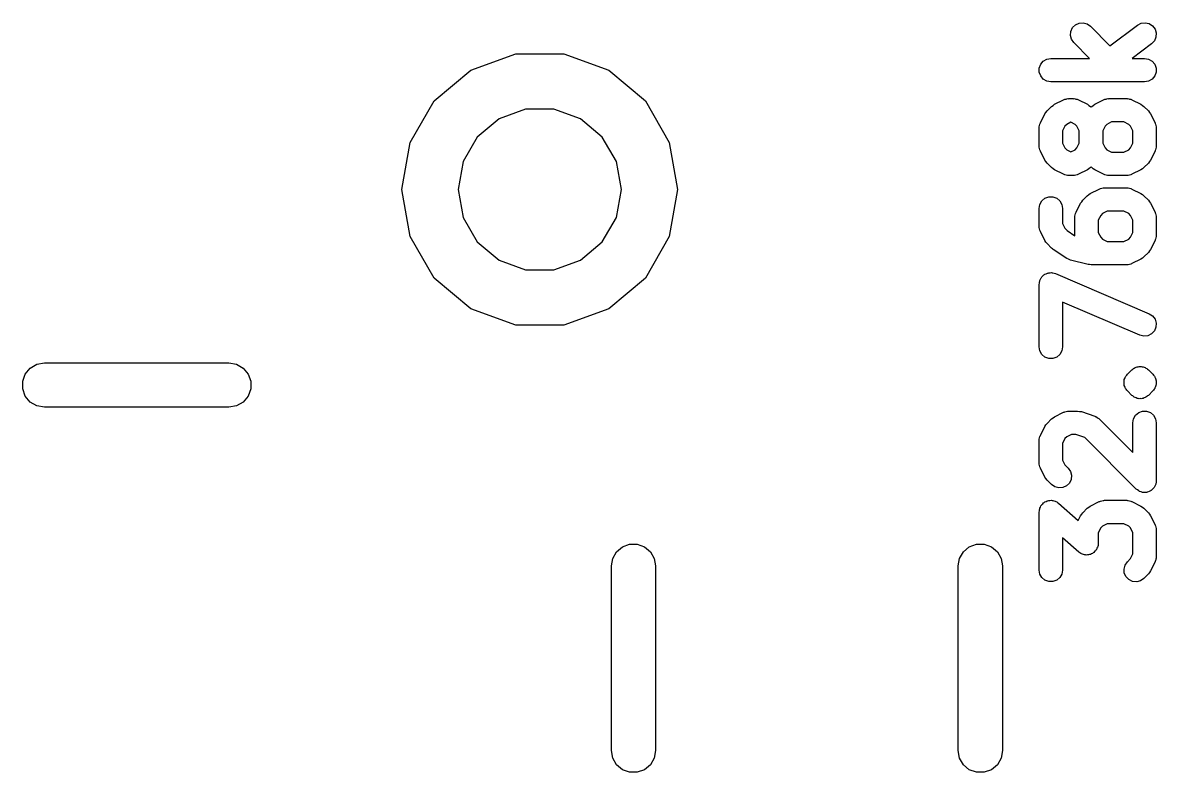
# Model space of a CAD drawing. Extents: x -4.6 to 25.8, y 0 to 31.7.
# Drawn here: x 14.398 to 17.47, y 18.804 to 20.835 of the extents above; entities that cross this region are included whole.
import ezdxf

# ---------------------------------------------------------------- set-up
doc = ezdxf.new("R2010")
doc.units = 0
doc.header["$MEASUREMENT"] = 0
doc.layers.add('BLACK', color=7, linetype='CONTINUOUS')

msp = doc.modelspace()

# ---------------------------------------------------------------- linework, layer by layer
at = {"layer": 'Black'}
for p, q in [((17.2424, 20.822), (17.2502, 20.8298)), ((17.2502, 20.8298), (17.2602, 20.8345)), ((17.2602, 20.8345), (17.2711, 20.8354)), ((17.2711, 20.8354), (17.2818, 20.8326)), ((17.2818, 20.8326), (17.2908, 20.8263)), ((17.3439, 20.7732), (17.4187, 20.8292)), ((17.4187, 20.8292), (17.4285, 20.8342)), ((17.4285, 20.8342), (17.4394, 20.8355)), ((17.4394, 20.8355), (17.4502, 20.833)), ((17.4502, 20.833), (17.4594, 20.827)), ((17.2367, 20.801), (17.2377, 20.812)), ((17.2396, 20.7904), (17.2367, 20.801)), ((17.2377, 20.812), (17.2424, 20.822)), ((17.2908, 20.8263), (17.3439, 20.7732)), ((17.4594, 20.827), (17.466, 20.8182)), ((17.466, 20.8182), (17.4692, 20.8076)), ((17.4692, 20.8076), (17.4686, 20.7966)), ((17.2459, 20.7814), (17.2396, 20.7904)), ((17.2885, 20.7388), (17.2459, 20.7814)), ((17.4568, 20.7784), (17.4039, 20.7388)), ((17.4643, 20.7865), (17.4568, 20.7784)), ((17.4686, 20.7966), (17.4643, 20.7865)), ((15.6121, 20.707), (15.7339, 20.7513)), ((15.7339, 20.7513), (15.8637, 20.7513)), ((15.8637, 20.7513), (15.9855, 20.707)), ((17.1633, 20.7314), (17.1728, 20.7369)), ((17.1728, 20.7369), (17.1837, 20.7388)), ((17.1837, 20.7388), (17.2885, 20.7388)), ((17.4039, 20.7388), (17.4377, 20.7388)), ((17.4377, 20.7388), (17.4486, 20.7369)), ((17.4486, 20.7369), (17.4581, 20.7314)), ((15.5127, 20.6236), (15.6121, 20.707)), ((15.9855, 20.707), (16.0849, 20.6236)), ((17.1524, 20.7126), (17.1562, 20.7229)), ((17.1524, 20.7015), (17.1524, 20.7126)), ((17.1562, 20.7229), (17.1633, 20.7314)), ((17.4581, 20.7314), (17.4652, 20.7229)), ((17.4652, 20.7229), (17.469, 20.7126)), ((17.469, 20.7126), (17.469, 20.7015)), ((17.1562, 20.6912), (17.1524, 20.7015)), ((17.1633, 20.6827), (17.1562, 20.6912)), ((17.1728, 20.6772), (17.1633, 20.6827)), ((17.1837, 20.6753), (17.1728, 20.6772)), ((17.4377, 20.6753), (17.1837, 20.6753)), ((17.4486, 20.6772), (17.4377, 20.6753)), ((17.4581, 20.6827), (17.4486, 20.6772)), ((17.4652, 20.6912), (17.4581, 20.6827)), ((17.469, 20.7015), (17.4652, 20.6912)), ((15.4478, 20.5112), (15.5127, 20.6236)), ((16.0849, 20.6236), (16.1498, 20.5112)), ((17.1896, 20.6115), (17.1937, 20.6145)), ((17.1937, 20.6145), (17.2179, 20.6266)), ((17.2179, 20.6266), (17.2196, 20.6271)), ((17.2196, 20.6271), (17.2212, 20.628)), ((17.2212, 20.628), (17.2249, 20.6287)), ((17.2249, 20.6287), (17.2285, 20.6297)), ((17.2285, 20.6297), (17.2303, 20.6296)), ((17.2303, 20.6296), (17.2321, 20.6299)), ((17.2321, 20.6299), (17.2442, 20.6299)), ((17.2442, 20.6299), (17.246, 20.6296)), ((17.246, 20.6296), (17.2478, 20.6297)), ((17.2478, 20.6297), (17.2514, 20.6287)), ((17.2514, 20.6287), (17.255, 20.628)), ((17.255, 20.628), (17.2566, 20.6271)), ((17.2566, 20.6271), (17.2584, 20.6266)), ((17.2584, 20.6266), (17.2826, 20.6145)), ((17.2826, 20.6145), (17.2866, 20.6115)), ((17.2985, 20.6115), (17.3026, 20.6145)), ((17.3026, 20.6145), (17.3267, 20.6266)), ((17.3267, 20.6266), (17.3285, 20.6271)), ((17.3285, 20.6271), (17.3301, 20.628)), ((17.3301, 20.628), (17.3337, 20.6287)), ((17.3337, 20.6287), (17.3373, 20.6297)), ((17.3373, 20.6297), (17.3391, 20.6296)), ((17.3391, 20.6296), (17.3409, 20.6299)), ((17.3409, 20.6299), (17.3893, 20.6299)), ((17.3893, 20.6299), (17.3911, 20.6296)), ((17.3911, 20.6296), (17.393, 20.6297)), ((17.393, 20.6297), (17.3965, 20.6287)), ((17.3965, 20.6287), (17.4002, 20.628)), ((17.4002, 20.628), (17.4018, 20.6271)), ((17.4018, 20.6271), (17.4035, 20.6266)), ((17.4035, 20.6266), (17.4277, 20.6145)), ((17.4277, 20.6145), (17.4318, 20.6115)), ((15.7604, 20.6012), (15.6883, 20.575)), ((15.8372, 20.6012), (15.7604, 20.6012)), ((15.9093, 20.575), (15.8372, 20.6012)), ((17.1553, 20.564), (17.1674, 20.5882)), ((17.1674, 20.5882), (17.1704, 20.5923)), ((17.1704, 20.5923), (17.1733, 20.5965)), ((17.1733, 20.5965), (17.1854, 20.6085)), ((17.1854, 20.6085), (17.1896, 20.6115)), ((17.2866, 20.6115), (17.2908, 20.6085)), ((17.2908, 20.6085), (17.2926, 20.6068)), ((17.2926, 20.6068), (17.2943, 20.6085)), ((17.2943, 20.6085), (17.2985, 20.6115)), ((17.4318, 20.6115), (17.436, 20.6085)), ((17.436, 20.6085), (17.4481, 20.5965)), ((17.4481, 20.5965), (17.451, 20.5923)), ((17.451, 20.5923), (17.454, 20.5882)), ((17.454, 20.5882), (17.4661, 20.564)), ((15.6883, 20.575), (15.6294, 20.5256)), ((15.9682, 20.5256), (15.9093, 20.575)), ((17.1522, 20.5534), (17.1532, 20.557)), ((17.1523, 20.5516), (17.1522, 20.5534)), ((17.1532, 20.557), (17.1539, 20.5607)), ((17.1539, 20.5607), (17.1548, 20.5623)), ((17.1548, 20.5623), (17.1553, 20.564)), ((17.2219, 20.5552), (17.2155, 20.5423)), ((17.2267, 20.56), (17.2219, 20.5552)), ((17.2381, 20.5657), (17.2267, 20.56)), ((17.2496, 20.56), (17.2381, 20.5657)), ((17.2544, 20.5552), (17.2496, 20.56)), ((17.2608, 20.5423), (17.2544, 20.5552)), ((17.3308, 20.5552), (17.3243, 20.5423)), ((17.3356, 20.56), (17.3308, 20.5552)), ((17.3484, 20.5664), (17.3356, 20.56)), ((17.3818, 20.5664), (17.3484, 20.5664)), ((17.3947, 20.56), (17.3818, 20.5664)), ((17.3995, 20.5552), (17.3947, 20.56)), ((17.406, 20.5423), (17.3995, 20.5552)), ((17.4661, 20.564), (17.4666, 20.5623)), ((17.4666, 20.5623), (17.4675, 20.5607)), ((17.4675, 20.5607), (17.4682, 20.557)), ((17.4682, 20.557), (17.4692, 20.5534)), ((17.4692, 20.5534), (17.4691, 20.5516)), ((15.6294, 20.5256), (15.591, 20.4591)), ((16.0066, 20.4591), (15.9682, 20.5256)), ((17.152, 20.5498), (17.1523, 20.5516)), ((17.152, 20.5014), (17.152, 20.5498)), ((17.2155, 20.5423), (17.2155, 20.5089)), ((17.2608, 20.5089), (17.2608, 20.5423)), ((17.3243, 20.5423), (17.3243, 20.5089)), ((17.406, 20.5089), (17.406, 20.5423)), ((17.4691, 20.5516), (17.4695, 20.5498)), ((17.4695, 20.5498), (17.4695, 20.5014)), ((15.4253, 20.3835), (15.4478, 20.5112)), ((16.1498, 20.5112), (16.1723, 20.3835)), ((17.1523, 20.4996), (17.152, 20.5014)), ((17.1522, 20.4978), (17.1523, 20.4996)), ((17.1532, 20.4942), (17.1522, 20.4978)), ((17.1539, 20.4906), (17.1532, 20.4942)), ((17.1548, 20.489), (17.1539, 20.4906)), ((17.2155, 20.5089), (17.2219, 20.496)), ((17.2219, 20.496), (17.2267, 20.4912)), ((17.2267, 20.4912), (17.2381, 20.4855)), ((17.2381, 20.4855), (17.2496, 20.4912)), ((17.2496, 20.4912), (17.2544, 20.496)), ((17.2544, 20.496), (17.2608, 20.5089)), ((17.3243, 20.5089), (17.3307, 20.496)), ((17.3307, 20.496), (17.3356, 20.4912)), ((17.3356, 20.4912), (17.3484, 20.4848)), ((17.3818, 20.4848), (17.3947, 20.4912)), ((17.3947, 20.4912), (17.3995, 20.496)), ((17.3995, 20.496), (17.406, 20.5089)), ((17.4675, 20.4906), (17.4666, 20.489)), ((17.4682, 20.4942), (17.4675, 20.4906)), ((17.4692, 20.4978), (17.4682, 20.4942)), ((17.4695, 20.5014), (17.4691, 20.4996)), ((17.4691, 20.4996), (17.4692, 20.4978)), ((17.1553, 20.4872), (17.1548, 20.489)), ((17.1674, 20.463), (17.1553, 20.4872)), ((17.1704, 20.459), (17.1674, 20.463)), ((17.3484, 20.4848), (17.3818, 20.4848)), ((17.454, 20.463), (17.451, 20.459)), ((17.4661, 20.4872), (17.454, 20.463)), ((17.4666, 20.489), (17.4661, 20.4872)), ((15.591, 20.4591), (15.5777, 20.3835)), ((16.0199, 20.3835), (16.0066, 20.4591)), ((17.1733, 20.4548), (17.1704, 20.459)), ((17.1854, 20.4427), (17.1733, 20.4548)), ((17.1896, 20.4398), (17.1854, 20.4427)), ((17.1937, 20.4367), (17.1896, 20.4398)), ((17.2179, 20.4246), (17.1937, 20.4367)), ((17.2826, 20.4367), (17.2584, 20.4246)), ((17.2866, 20.4398), (17.2826, 20.4367)), ((17.2908, 20.4427), (17.2866, 20.4398)), ((17.2926, 20.4444), (17.2908, 20.4427)), ((17.2943, 20.4427), (17.2926, 20.4444)), ((17.2985, 20.4398), (17.2943, 20.4427)), ((17.3026, 20.4367), (17.2985, 20.4398)), ((17.3267, 20.4246), (17.3026, 20.4367)), ((17.4277, 20.4367), (17.4035, 20.4246)), ((17.4318, 20.4398), (17.4277, 20.4367)), ((17.436, 20.4427), (17.4318, 20.4398)), ((17.4481, 20.4548), (17.436, 20.4427)), ((17.451, 20.459), (17.4481, 20.4548)), ((17.2196, 20.4241), (17.2179, 20.4246)), ((17.2212, 20.4232), (17.2196, 20.4241)), ((17.2249, 20.4226), (17.2212, 20.4232)), ((17.2285, 20.4215), (17.2249, 20.4226)), ((17.2303, 20.4216), (17.2285, 20.4215)), ((17.2321, 20.4213), (17.2303, 20.4216)), ((17.2442, 20.4213), (17.2321, 20.4213)), ((17.246, 20.4216), (17.2442, 20.4213)), ((17.2478, 20.4215), (17.246, 20.4216)), ((17.2514, 20.4226), (17.2478, 20.4215)), ((17.255, 20.4232), (17.2514, 20.4226)), ((17.2566, 20.4241), (17.255, 20.4232)), ((17.2584, 20.4246), (17.2566, 20.4241)), ((17.3285, 20.4241), (17.3267, 20.4246)), ((17.3301, 20.4232), (17.3285, 20.4241)), ((17.3337, 20.4226), (17.3301, 20.4232)), ((17.3373, 20.4215), (17.3337, 20.4226)), ((17.3391, 20.4216), (17.3373, 20.4215)), ((17.3409, 20.4213), (17.3391, 20.4216)), ((17.3893, 20.4213), (17.3409, 20.4213)), ((17.3911, 20.4216), (17.3893, 20.4213)), ((17.393, 20.4215), (17.3911, 20.4216)), ((17.3965, 20.4226), (17.393, 20.4215)), ((17.4002, 20.4232), (17.3965, 20.4226)), ((17.4018, 20.4241), (17.4002, 20.4232)), ((17.4035, 20.4246), (17.4018, 20.4241)), ((15.4478, 20.2558), (15.4253, 20.3835)), ((15.5777, 20.3835), (15.591, 20.3079)), ((16.0066, 20.3079), (16.0199, 20.3835)), ((16.1723, 20.3835), (16.1498, 20.2558)), ((17.2822, 20.3666), (17.2864, 20.3696)), ((17.2864, 20.3696), (17.2905, 20.3726)), ((17.2905, 20.3726), (17.3146, 20.3847)), ((17.3146, 20.3847), (17.3164, 20.3852)), ((17.3164, 20.3852), (17.318, 20.3861)), ((17.318, 20.3861), (17.3216, 20.3868)), ((17.3216, 20.3868), (17.3252, 20.3878)), ((17.3252, 20.3878), (17.327, 20.3877)), ((17.327, 20.3877), (17.3288, 20.388)), ((17.3288, 20.388), (17.3893, 20.388)), ((17.3893, 20.388), (17.3911, 20.3877)), ((17.3911, 20.3877), (17.393, 20.3878)), ((17.393, 20.3878), (17.3965, 20.3868)), ((17.3965, 20.3868), (17.4002, 20.3861)), ((17.4002, 20.3861), (17.4018, 20.3852)), ((17.4018, 20.3852), (17.4035, 20.3847)), ((17.4035, 20.3847), (17.4277, 20.3726)), ((17.4277, 20.3726), (17.4318, 20.3696)), ((17.4318, 20.3696), (17.436, 20.3666)), ((17.152, 20.3321), (17.1539, 20.343)), ((17.1539, 20.343), (17.1594, 20.3525)), ((17.1594, 20.3525), (17.1678, 20.3596)), ((17.1678, 20.3596), (17.1782, 20.3634)), ((17.1782, 20.3634), (17.1892, 20.3634)), ((17.1892, 20.3634), (17.1996, 20.3596)), ((17.1996, 20.3596), (17.208, 20.3525)), ((17.208, 20.3525), (17.2135, 20.343)), ((17.2135, 20.343), (17.2155, 20.3321)), ((17.2521, 20.3221), (17.2642, 20.3463)), ((17.2642, 20.3463), (17.2672, 20.3504)), ((17.2672, 20.3504), (17.2701, 20.3545)), ((17.2701, 20.3545), (17.2822, 20.3666)), ((17.436, 20.3666), (17.4481, 20.3545)), ((17.4481, 20.3545), (17.451, 20.3504)), ((17.451, 20.3504), (17.454, 20.3463)), ((17.454, 20.3463), (17.4661, 20.3221)), ((15.591, 20.3079), (15.6294, 20.2414)), ((15.9682, 20.2414), (16.0066, 20.3079)), ((17.152, 20.2837), (17.152, 20.3321)), ((17.2155, 20.3321), (17.2155, 20.2912)), ((17.2487, 20.3079), (17.249, 20.3097)), ((17.2487, 20.2595), (17.2487, 20.3079)), ((17.2489, 20.3115), (17.25, 20.3151)), ((17.249, 20.3097), (17.2489, 20.3115)), ((17.25, 20.3151), (17.2506, 20.3188)), ((17.2506, 20.3188), (17.2515, 20.3203)), ((17.2515, 20.3203), (17.2521, 20.3221)), ((17.3187, 20.3133), (17.3122, 20.3004)), ((17.3235, 20.3181), (17.3187, 20.3133)), ((17.3363, 20.3245), (17.3235, 20.3181)), ((17.3818, 20.3245), (17.3363, 20.3245)), ((17.3947, 20.3181), (17.3818, 20.3245)), ((17.3995, 20.3133), (17.3947, 20.3181)), ((17.406, 20.3004), (17.3995, 20.3133)), ((17.4661, 20.3221), (17.4666, 20.3203)), ((17.4666, 20.3203), (17.4675, 20.3188)), ((17.4675, 20.3188), (17.4682, 20.3151)), ((17.4682, 20.3151), (17.4692, 20.3115)), ((17.4692, 20.3115), (17.4691, 20.3097)), ((17.4691, 20.3097), (17.4695, 20.3079)), ((17.4695, 20.3079), (17.4695, 20.2595)), ((17.1523, 20.2819), (17.152, 20.2837)), ((17.1522, 20.2801), (17.1523, 20.2819)), ((17.1532, 20.2765), (17.1522, 20.2801)), ((17.1539, 20.2729), (17.1532, 20.2765)), ((17.2155, 20.2912), (17.2219, 20.2783)), ((17.2219, 20.2783), (17.2281, 20.2721)), ((17.3122, 20.3004), (17.3122, 20.267)), ((17.406, 20.267), (17.406, 20.3004)), ((15.5127, 20.1434), (15.4478, 20.2558)), ((16.1498, 20.2558), (16.0849, 20.1434)), ((17.1548, 20.2713), (17.1539, 20.2729)), ((17.1553, 20.2695), (17.1548, 20.2713)), ((17.1674, 20.2453), (17.1553, 20.2695)), ((17.1704, 20.2412), (17.1674, 20.2453)), ((17.2281, 20.2721), (17.2489, 20.2582)), ((17.2489, 20.2582), (17.2487, 20.2595)), ((17.3122, 20.267), (17.3187, 20.2541)), ((17.3187, 20.2541), (17.3235, 20.2493)), ((17.3235, 20.2493), (17.3363, 20.2429)), ((17.3818, 20.2429), (17.3947, 20.2493)), ((17.3947, 20.2493), (17.3995, 20.2541)), ((17.3995, 20.2541), (17.406, 20.267)), ((17.4661, 20.2453), (17.454, 20.2211)), ((17.4666, 20.2471), (17.4661, 20.2453)), ((17.4675, 20.2487), (17.4666, 20.2471)), ((17.4682, 20.2523), (17.4675, 20.2487)), ((17.4692, 20.2559), (17.4682, 20.2523)), ((17.4695, 20.2595), (17.4691, 20.2577)), ((17.4691, 20.2577), (17.4692, 20.2559)), ((15.6294, 20.2414), (15.6883, 20.192)), ((15.9093, 20.192), (15.9682, 20.2414)), ((17.1733, 20.2371), (17.1704, 20.2412)), ((17.1854, 20.225), (17.1733, 20.2371)), ((17.188, 20.2232), (17.1854, 20.225)), ((17.1903, 20.221), (17.188, 20.2232)), ((17.2266, 20.1968), (17.1903, 20.221)), ((17.3363, 20.2429), (17.3818, 20.2429)), ((17.451, 20.2171), (17.4481, 20.2129)), ((17.454, 20.2211), (17.451, 20.2171)), ((15.6883, 20.192), (15.7604, 20.1658)), ((15.8372, 20.1658), (15.9093, 20.192)), ((17.2316, 20.1946), (17.2266, 20.1968)), ((17.2365, 20.1924), (17.2316, 20.1946)), ((17.2849, 20.1803), (17.2365, 20.1924)), ((17.4277, 20.1948), (17.4035, 20.1827)), ((17.4318, 20.1979), (17.4277, 20.1948)), ((17.436, 20.2008), (17.4318, 20.1979)), ((17.4481, 20.2129), (17.436, 20.2008)), ((15.7604, 20.1658), (15.8372, 20.1658)), ((17.1647, 20.1519), (17.1664, 20.1528)), ((17.1664, 20.1528), (17.1678, 20.154)), ((17.1678, 20.154), (17.1713, 20.1552)), ((17.1713, 20.1552), (17.1745, 20.1569)), ((17.1745, 20.1569), (17.1764, 20.1571)), ((17.1764, 20.1571), (17.1782, 20.1577)), ((17.1782, 20.1577), (17.1819, 20.1577)), ((17.1819, 20.1577), (17.1855, 20.1582)), ((17.1855, 20.1582), (17.1873, 20.1577)), ((17.1873, 20.1577), (17.1892, 20.1577)), ((17.1892, 20.1577), (17.1927, 20.1565)), ((17.1927, 20.1565), (17.1962, 20.1557)), ((17.1962, 20.1557), (17.4502, 20.0468)), ((17.2887, 20.1801), (17.2849, 20.1803)), ((17.2926, 20.1794), (17.2887, 20.1801)), ((17.3893, 20.1794), (17.2926, 20.1794)), ((17.3911, 20.1797), (17.3893, 20.1794)), ((17.393, 20.1796), (17.3911, 20.1797)), ((17.3965, 20.1807), (17.393, 20.1796)), ((17.4002, 20.1813), (17.3965, 20.1807)), ((17.4018, 20.1822), (17.4002, 20.1813)), ((17.4035, 20.1827), (17.4018, 20.1822)), ((15.612, 20.06), (15.5127, 20.1434)), ((16.0849, 20.1434), (15.9855, 20.06)), ((17.152, 20.1265), (17.1526, 20.1301)), ((17.152, 19.9571), (17.152, 20.1265)), ((17.1526, 20.1301), (17.1528, 20.1337)), ((17.1528, 20.1337), (17.1535, 20.1355)), ((17.1535, 20.1355), (17.1539, 20.1373)), ((17.1539, 20.1373), (17.1557, 20.1405)), ((17.1557, 20.1405), (17.1571, 20.1439)), ((17.1571, 20.1439), (17.1584, 20.1452)), ((17.1584, 20.1452), (17.1594, 20.1469)), ((17.1594, 20.1469), (17.1622, 20.1492)), ((17.1622, 20.1492), (17.1647, 20.1519)), ((17.4252, 19.9884), (17.2155, 20.0783)), ((17.2155, 20.0783), (17.2155, 19.9571)), ((15.7339, 20.0157), (15.612, 20.06)), ((15.9855, 20.06), (15.8637, 20.0157)), ((17.4502, 20.0468), (17.4594, 20.0408)), ((17.4594, 20.0408), (17.466, 20.0319)), ((17.466, 20.0319), (17.4692, 20.0214)), ((15.8637, 20.0157), (15.7339, 20.0157)), ((17.4643, 20.0002), (17.4567, 19.9922)), ((17.4686, 20.0104), (17.4643, 20.0002)), ((17.4692, 20.0214), (17.4686, 20.0104)), ((17.4359, 19.9859), (17.4252, 19.9884)), ((17.4469, 19.9872), (17.4359, 19.9859)), ((17.4567, 19.9922), (17.4469, 19.9872)), ((17.1539, 19.9463), (17.152, 19.9571)), ((17.1594, 19.9367), (17.1539, 19.9463)), ((17.2135, 19.9463), (17.208, 19.9367)), ((17.2155, 19.9571), (17.2135, 19.9463)), ((14.418, 19.8995), (14.4361, 19.9099)), ((14.4361, 19.9099), (14.4566, 19.9135)), ((14.4566, 19.9135), (14.9566, 19.9135)), ((14.9566, 19.9135), (14.9771, 19.9099)), ((14.9771, 19.9099), (14.9952, 19.8995)), ((17.1678, 19.9296), (17.1594, 19.9367)), ((17.1782, 19.9259), (17.1678, 19.9296)), ((17.1892, 19.9259), (17.1782, 19.9259)), ((17.1996, 19.9296), (17.1892, 19.9259)), ((17.208, 19.9367), (17.1996, 19.9296)), ((14.3975, 19.8639), (14.4046, 19.8835)), ((14.4046, 19.8835), (14.418, 19.8995)), ((14.9952, 19.8995), (15.0086, 19.8835)), ((15.0086, 19.8835), (15.0157, 19.8639)), ((17.3855, 19.8749), (17.386, 19.8763)), ((17.386, 19.8763), (17.3869, 19.8773)), ((17.3869, 19.8773), (17.3875, 19.8786)), ((17.3875, 19.8786), (17.3895, 19.8806)), ((17.3895, 19.8806), (17.3911, 19.8828)), ((17.3911, 19.8828), (17.4032, 19.8949)), ((17.4032, 19.8949), (17.4054, 19.8965)), ((17.4054, 19.8965), (17.4074, 19.8985)), ((17.4074, 19.8985), (17.4099, 19.8997)), ((17.4099, 19.8997), (17.4122, 19.9013)), ((17.4122, 19.9013), (17.4149, 19.902)), ((17.4149, 19.902), (17.4174, 19.9031)), ((17.4174, 19.9031), (17.4202, 19.9034)), ((17.4202, 19.9034), (17.4228, 19.9041)), ((17.4228, 19.9041), (17.4256, 19.9039)), ((17.4256, 19.9039), (17.4284, 19.9041)), ((17.4284, 19.9041), (17.4311, 19.9034)), ((17.4311, 19.9034), (17.4338, 19.9031)), ((17.4338, 19.9031), (17.4363, 19.902)), ((17.4363, 19.902), (17.439, 19.9013)), ((17.439, 19.9013), (17.4413, 19.8997)), ((17.4413, 19.8997), (17.4438, 19.8985)), ((17.4438, 19.8985), (17.4458, 19.8965)), ((17.4458, 19.8965), (17.4481, 19.8949)), ((17.4481, 19.8949), (17.4602, 19.8828)), ((17.4602, 19.8828), (17.4617, 19.8806)), ((17.4617, 19.8806), (17.4637, 19.8786)), ((17.4637, 19.8786), (17.4643, 19.8773)), ((17.4643, 19.8773), (17.4652, 19.8763)), ((17.4652, 19.8763), (17.4657, 19.8749)), ((14.3975, 19.8431), (14.3975, 19.8639)), ((15.0157, 19.8639), (15.0157, 19.8431)), ((17.3819, 19.8631), (17.3822, 19.8645)), ((17.3821, 19.8604), (17.3819, 19.8631)), ((17.3819, 19.8576), (17.3821, 19.8604)), ((17.3822, 19.8563), (17.3819, 19.8576)), ((17.3822, 19.8659), (17.3827, 19.8672)), ((17.3822, 19.8645), (17.3822, 19.8659)), ((17.3822, 19.8549), (17.3822, 19.8563)), ((17.3827, 19.8536), (17.3822, 19.8549)), ((17.3827, 19.8672), (17.3828, 19.8686)), ((17.3828, 19.8522), (17.3827, 19.8536)), ((17.3828, 19.8686), (17.384, 19.8711)), ((17.384, 19.8496), (17.3828, 19.8522)), ((17.384, 19.8711), (17.3847, 19.8738)), ((17.3847, 19.847), (17.384, 19.8496)), ((17.3847, 19.8738), (17.3855, 19.8749)), ((17.3855, 19.8458), (17.3847, 19.847)), ((17.386, 19.8445), (17.3855, 19.8458)), ((17.4657, 19.8458), (17.4652, 19.8445)), ((17.4657, 19.8749), (17.4665, 19.8738)), ((17.4665, 19.847), (17.4657, 19.8458)), ((17.4665, 19.8738), (17.4672, 19.8711)), ((17.4672, 19.8496), (17.4665, 19.847)), ((17.4672, 19.8711), (17.4684, 19.8686)), ((17.4684, 19.8522), (17.4672, 19.8496)), ((17.4684, 19.8686), (17.4685, 19.8672)), ((17.4685, 19.8536), (17.4684, 19.8522)), ((17.4685, 19.8672), (17.469, 19.8659)), ((17.469, 19.8549), (17.4685, 19.8536)), ((17.469, 19.8659), (17.469, 19.8645)), ((17.469, 19.8645), (17.4693, 19.8631)), ((17.4693, 19.8576), (17.469, 19.8563)), ((17.469, 19.8563), (17.469, 19.8549)), ((17.4693, 19.8631), (17.4691, 19.8604)), ((17.4691, 19.8604), (17.4693, 19.8576)), ((14.4046, 19.8235), (14.3975, 19.8431)), ((14.418, 19.8075), (14.4046, 19.8235)), ((15.0086, 19.8235), (14.9952, 19.8075)), ((15.0157, 19.8431), (15.0086, 19.8235)), ((17.3869, 19.8434), (17.386, 19.8445)), ((17.3875, 19.8422), (17.3869, 19.8434)), ((17.3895, 19.8402), (17.3875, 19.8422)), ((17.3911, 19.8379), (17.3895, 19.8402)), ((17.4032, 19.8258), (17.3911, 19.8379)), ((17.4054, 19.8242), (17.4032, 19.8258)), ((17.4074, 19.8223), (17.4054, 19.8242)), ((17.4099, 19.8211), (17.4074, 19.8223)), ((17.4122, 19.8195), (17.4099, 19.8211)), ((17.4149, 19.8188), (17.4122, 19.8195)), ((17.4174, 19.8176), (17.4149, 19.8188)), ((17.4202, 19.8174), (17.4174, 19.8176)), ((17.4228, 19.8167), (17.4202, 19.8174)), ((17.4256, 19.8169), (17.4228, 19.8167)), ((17.4284, 19.8167), (17.4256, 19.8169)), ((17.4311, 19.8174), (17.4284, 19.8167)), ((17.4338, 19.8176), (17.4311, 19.8174)), ((17.4363, 19.8188), (17.4338, 19.8176)), ((17.439, 19.8195), (17.4363, 19.8188)), ((17.4413, 19.8211), (17.439, 19.8195)), ((17.4438, 19.8223), (17.4413, 19.8211)), ((17.4458, 19.8242), (17.4438, 19.8223)), ((17.4481, 19.8258), (17.4458, 19.8242)), ((17.4602, 19.8379), (17.4481, 19.8258)), ((17.4617, 19.8402), (17.4602, 19.8379)), ((17.4637, 19.8422), (17.4617, 19.8402)), ((17.4643, 19.8434), (17.4637, 19.8422)), ((17.4652, 19.8445), (17.4643, 19.8434)), ((14.4361, 19.7971), (14.418, 19.8075)), ((14.4566, 19.7935), (14.4361, 19.7971)), ((14.9566, 19.7935), (14.4566, 19.7935)), ((14.9771, 19.7971), (14.9566, 19.7935)), ((14.9952, 19.8075), (14.9771, 19.7971)), ((17.1733, 19.7498), (17.1854, 19.7619)), ((17.1854, 19.7619), (17.1896, 19.7648)), ((17.1896, 19.7648), (17.1937, 19.7678)), ((17.1937, 19.7678), (17.2179, 19.7799)), ((17.2179, 19.7799), (17.2196, 19.7804)), ((17.2196, 19.7804), (17.2212, 19.7814)), ((17.2212, 19.7814), (17.2249, 19.782)), ((17.2249, 19.782), (17.2285, 19.7831)), ((17.2285, 19.7831), (17.2303, 19.783)), ((17.2303, 19.783), (17.2321, 19.7833)), ((17.2321, 19.7833), (17.2563, 19.7833)), ((17.2563, 19.7833), (17.2613, 19.7824)), ((17.2613, 19.7824), (17.2663, 19.7816)), ((17.2663, 19.7816), (17.3026, 19.7695)), ((17.3026, 19.7695), (17.3042, 19.7687)), ((17.3042, 19.7687), (17.306, 19.7682)), ((17.306, 19.7682), (17.309, 19.7661)), ((17.309, 19.7661), (17.3123, 19.7643)), ((17.3123, 19.7643), (17.3135, 19.7629)), ((17.3135, 19.7629), (17.315, 19.7619)), ((17.315, 19.7619), (17.406, 19.6709)), ((17.406, 19.7515), (17.4079, 19.7624)), ((17.4079, 19.7624), (17.4134, 19.7719)), ((17.4134, 19.7719), (17.4218, 19.779)), ((17.4218, 19.779), (17.4322, 19.7828)), ((17.4322, 19.7828), (17.4432, 19.7828)), ((17.4432, 19.7828), (17.4536, 19.779)), ((17.4536, 19.779), (17.462, 19.7719)), ((17.462, 19.7719), (17.4675, 19.7624)), ((17.4675, 19.7624), (17.4695, 19.7515)), ((17.1553, 19.7173), (17.1674, 19.7415)), ((17.1674, 19.7415), (17.1704, 19.7456)), ((17.1704, 19.7456), (17.1733, 19.7498)), ((17.406, 19.6709), (17.406, 19.7515)), ((17.4695, 19.7515), (17.4695, 19.5943)), ((17.152, 19.7031), (17.1523, 19.7049)), ((17.152, 19.6427), (17.152, 19.7031)), ((17.1522, 19.7068), (17.1532, 19.7103)), ((17.1523, 19.7049), (17.1522, 19.7068)), ((17.1532, 19.7103), (17.1539, 19.714)), ((17.1539, 19.714), (17.1548, 19.7156)), ((17.1548, 19.7156), (17.1553, 19.7173)), ((17.2219, 19.7085), (17.2155, 19.6956)), ((17.2155, 19.6956), (17.2155, 19.6502)), ((17.2267, 19.7133), (17.2219, 19.7085)), ((17.2396, 19.7198), (17.2267, 19.7133)), ((17.2511, 19.7198), (17.2396, 19.7198)), ((17.2754, 19.7117), (17.2511, 19.7198)), ((17.4153, 19.5718), (17.2754, 19.7117)), ((17.1523, 19.6409), (17.152, 19.6427)), ((17.1522, 19.639), (17.1523, 19.6409)), ((17.1532, 19.6355), (17.1522, 19.639)), ((17.1539, 19.6318), (17.1532, 19.6355)), ((17.1548, 19.6302), (17.1539, 19.6318)), ((17.1553, 19.6285), (17.1548, 19.6302)), ((17.2155, 19.6502), (17.2219, 19.6373)), ((17.2219, 19.6373), (17.2303, 19.6288)), ((17.1674, 19.6043), (17.1553, 19.6285)), ((17.1704, 19.6002), (17.1674, 19.6043)), ((17.1733, 19.596), (17.1704, 19.6002)), ((17.2303, 19.6288), (17.2367, 19.6198)), ((17.2367, 19.6198), (17.2395, 19.6091)), ((17.2395, 19.6091), (17.2386, 19.5982)), ((17.1854, 19.5839), (17.1733, 19.596)), ((17.1945, 19.5776), (17.1854, 19.5839)), ((17.2051, 19.5748), (17.1945, 19.5776)), ((17.2161, 19.5757), (17.2051, 19.5748)), ((17.2261, 19.5804), (17.2161, 19.5757)), ((17.2339, 19.5882), (17.2261, 19.5804)), ((17.2386, 19.5982), (17.2339, 19.5882)), ((17.4186, 19.5695), (17.4153, 19.5718)), ((17.4218, 19.5668), (17.4186, 19.5695)), ((17.4588, 19.5712), (17.4559, 19.5683)), ((17.462, 19.5739), (17.4588, 19.5712)), ((17.4627, 19.5751), (17.462, 19.5739)), ((17.4637, 19.5761), (17.4627, 19.5751)), ((17.4655, 19.5798), (17.4637, 19.5761)), ((17.4675, 19.5834), (17.4655, 19.5798)), ((17.4678, 19.5848), (17.4675, 19.5834)), ((17.4684, 19.5861), (17.4678, 19.5848)), ((17.4687, 19.5902), (17.4684, 19.5861)), ((17.4695, 19.5943), (17.4687, 19.5902)), ((17.1678, 19.5371), (17.1707, 19.5382)), ((17.1707, 19.5382), (17.1735, 19.5397)), ((17.1735, 19.5397), (17.1759, 19.54)), ((17.1759, 19.54), (17.1782, 19.5409)), ((17.1782, 19.5409), (17.1813, 19.5409)), ((17.1813, 19.5409), (17.1844, 19.5414)), ((17.1844, 19.5414), (17.1868, 19.5409)), ((17.1868, 19.5409), (17.1892, 19.5409)), ((17.1892, 19.5409), (17.1921, 19.5398)), ((17.1921, 19.5398), (17.1952, 19.5392)), ((17.1952, 19.5392), (17.1973, 19.538)), ((17.1973, 19.538), (17.1996, 19.5371)), ((17.2905, 19.5259), (17.3146, 19.538)), ((17.3146, 19.538), (17.3164, 19.5385)), ((17.3164, 19.5385), (17.318, 19.5395)), ((17.318, 19.5395), (17.3216, 19.5401)), ((17.3216, 19.5401), (17.3252, 19.5412)), ((17.3252, 19.5412), (17.327, 19.5411)), ((17.327, 19.5411), (17.3288, 19.5414)), ((17.3288, 19.5414), (17.3893, 19.5414)), ((17.3893, 19.5414), (17.3911, 19.5411)), ((17.3911, 19.5411), (17.393, 19.5412)), ((17.393, 19.5412), (17.3965, 19.5401)), ((17.3965, 19.5401), (17.4002, 19.5395)), ((17.4002, 19.5395), (17.4018, 19.5385)), ((17.4018, 19.5385), (17.4035, 19.538)), ((17.4035, 19.538), (17.4277, 19.5259)), ((17.4231, 19.5663), (17.4218, 19.5668)), ((17.4243, 19.5655), (17.4231, 19.5663)), ((17.4283, 19.5644), (17.4243, 19.5655)), ((17.4322, 19.563), (17.4283, 19.5644)), ((17.4336, 19.563), (17.4322, 19.563)), ((17.4349, 19.5627), (17.4336, 19.563)), ((17.4391, 19.563), (17.4349, 19.5627)), ((17.4432, 19.563), (17.4391, 19.563)), ((17.4445, 19.5635), (17.4432, 19.563)), ((17.4459, 19.5636), (17.4445, 19.5635)), ((17.4497, 19.5654), (17.4459, 19.5636)), ((17.4536, 19.5668), (17.4497, 19.5654)), ((17.4547, 19.5677), (17.4536, 19.5668)), ((17.4559, 19.5683), (17.4547, 19.5677)), ((17.152, 19.5096), (17.1525, 19.5127)), ((17.152, 19.3524), (17.152, 19.5096)), ((17.1525, 19.5127), (17.1526, 19.5158)), ((17.1526, 19.5158), (17.1534, 19.5181)), ((17.1534, 19.5181), (17.1539, 19.5205)), ((17.1539, 19.5205), (17.1554, 19.5232)), ((17.1554, 19.5232), (17.1565, 19.5261)), ((17.1565, 19.5261), (17.1582, 19.5279)), ((17.1582, 19.5279), (17.1594, 19.53)), ((17.1594, 19.53), (17.1618, 19.532)), ((17.1618, 19.532), (17.1638, 19.5344)), ((17.1638, 19.5344), (17.166, 19.5355)), ((17.166, 19.5355), (17.1678, 19.5371)), ((17.1996, 19.5371), (17.202, 19.5351)), ((17.202, 19.5351), (17.2046, 19.5335)), ((17.2046, 19.5335), (17.2578, 19.487)), ((17.2672, 19.5037), (17.2701, 19.5079)), ((17.2701, 19.5079), (17.2822, 19.52)), ((17.2822, 19.52), (17.2864, 19.5229)), ((17.2864, 19.5229), (17.2905, 19.5259)), ((17.4277, 19.5259), (17.4318, 19.5229)), ((17.4318, 19.5229), (17.436, 19.52)), ((17.436, 19.52), (17.4481, 19.5079)), ((17.4481, 19.5079), (17.451, 19.5037)), ((17.2578, 19.487), (17.2642, 19.4996)), ((17.2642, 19.4996), (17.2672, 19.5037)), ((17.3363, 19.4779), (17.3235, 19.4714)), ((17.3818, 19.4779), (17.3363, 19.4779)), ((17.3947, 19.4714), (17.3818, 19.4779)), ((17.451, 19.5037), (17.454, 19.4996)), ((17.454, 19.4996), (17.4661, 19.4754)), ((17.3187, 19.4666), (17.3122, 19.4537)), ((17.3122, 19.4537), (17.3122, 19.425)), ((17.3235, 19.4714), (17.3187, 19.4666)), ((17.3995, 19.4666), (17.3947, 19.4714)), ((17.406, 19.4537), (17.3995, 19.4666)), ((17.406, 19.3962), (17.406, 19.4537)), ((17.4661, 19.4754), (17.4666, 19.4737)), ((17.4666, 19.4737), (17.4675, 19.4721)), ((17.4675, 19.4721), (17.4682, 19.4684)), ((17.4682, 19.4684), (17.4692, 19.4649)), ((17.4692, 19.4649), (17.4691, 19.463)), ((17.4691, 19.463), (17.4695, 19.4612)), ((17.4695, 19.4612), (17.4695, 19.3887)), ((16.0067, 19.4021), (16.0227, 19.4155)), ((16.0227, 19.4155), (16.0423, 19.4226)), ((16.0423, 19.4226), (16.0631, 19.4226)), ((16.0631, 19.4226), (16.0827, 19.4155)), ((16.0827, 19.4155), (16.0987, 19.4021)), ((16.9467, 19.4021), (16.9627, 19.4155)), ((16.9627, 19.4155), (16.9823, 19.4226)), ((16.9823, 19.4226), (17.0031, 19.4226)), ((17.0031, 19.4226), (17.0227, 19.4155)), ((17.0227, 19.4155), (17.0387, 19.4021)), ((17.2596, 19.4011), (17.2155, 19.4396)), ((17.2155, 19.4396), (17.2155, 19.3524)), ((17.3107, 19.4165), (17.3103, 19.4141)), ((17.3116, 19.4188), (17.3107, 19.4165)), ((17.3117, 19.4219), (17.3116, 19.4188)), ((17.3122, 19.425), (17.3117, 19.4219)), ((15.9963, 19.384), (16.0067, 19.4021)), ((16.0987, 19.4021), (16.1091, 19.384)), ((16.9363, 19.384), (16.9467, 19.4021)), ((17.0387, 19.4021), (17.0491, 19.384)), ((17.2622, 19.3994), (17.2596, 19.4011)), ((17.2646, 19.3975), (17.2622, 19.3994)), ((17.2669, 19.3966), (17.2646, 19.3975)), ((17.269, 19.3953), (17.2669, 19.3966)), ((17.272, 19.3947), (17.269, 19.3953)), ((17.275, 19.3937), (17.272, 19.3947)), ((17.2774, 19.3937), (17.275, 19.3937)), ((17.2798, 19.3932), (17.2774, 19.3937)), ((17.2829, 19.3937), (17.2798, 19.3932)), ((17.286, 19.3937), (17.2829, 19.3937)), ((17.2883, 19.3945), (17.286, 19.3937)), ((17.2907, 19.3949), (17.2883, 19.3945)), ((17.2934, 19.3964), (17.2907, 19.3949)), ((17.2963, 19.3975), (17.2934, 19.3964)), ((17.2982, 19.399), (17.2963, 19.3975)), ((17.3004, 19.4002), (17.2982, 19.399)), ((17.3024, 19.4025), (17.3004, 19.4002)), ((17.3048, 19.4045), (17.3024, 19.4025)), ((17.306, 19.4067), (17.3048, 19.4045)), ((17.3076, 19.4085), (17.306, 19.4067)), ((17.3087, 19.4114), (17.3076, 19.4085)), ((17.3103, 19.4141), (17.3087, 19.4114)), ((17.3995, 19.3833), (17.406, 19.3962)), ((17.4692, 19.385), (17.4682, 19.3815)), ((17.4695, 19.3887), (17.4691, 19.3869)), ((17.4691, 19.3869), (17.4692, 19.385)), ((15.9927, 19.3635), (15.9963, 19.384)), ((15.9927, 18.8635), (15.9927, 19.3635)), ((16.1091, 19.384), (16.1127, 19.3635)), ((16.1127, 19.3635), (16.1127, 18.8635)), ((16.9327, 19.3635), (16.9363, 19.384)), ((16.9327, 18.8635), (16.9327, 19.3635)), ((17.0491, 19.384), (17.0527, 19.3635)), ((17.0527, 19.3635), (17.0527, 18.8635)), ((17.3819, 19.3551), (17.3847, 19.3658)), ((17.3828, 19.3442), (17.3819, 19.3551)), ((17.3847, 19.3658), (17.3911, 19.3748)), ((17.3911, 19.3748), (17.3995, 19.3833)), ((17.4661, 19.3745), (17.454, 19.3503)), ((17.4666, 19.3762), (17.4661, 19.3745)), ((17.4675, 19.3778), (17.4666, 19.3762)), ((17.4682, 19.3815), (17.4675, 19.3778)), ((17.1539, 19.3415), (17.152, 19.3524)), ((17.1594, 19.332), (17.1539, 19.3415)), ((17.1678, 19.3249), (17.1594, 19.332)), ((17.1782, 19.3211), (17.1678, 19.3249)), ((17.1996, 19.3249), (17.1892, 19.3211)), ((17.208, 19.332), (17.1996, 19.3249)), ((17.2135, 19.3415), (17.208, 19.332)), ((17.2155, 19.3524), (17.2135, 19.3415)), ((17.3875, 19.3342), (17.3828, 19.3442)), ((17.3953, 19.3264), (17.3875, 19.3342)), ((17.4053, 19.3217), (17.3953, 19.3264)), ((17.4269, 19.3236), (17.4163, 19.3208)), ((17.436, 19.3299), (17.4269, 19.3236)), ((17.4481, 19.342), (17.436, 19.3299)), ((17.451, 19.3462), (17.4481, 19.342)), ((17.454, 19.3503), (17.451, 19.3462)), ((17.1892, 19.3211), (17.1782, 19.3211)), ((17.4163, 19.3208), (17.4053, 19.3217)), ((15.9963, 18.843), (15.9927, 18.8635)), ((16.1127, 18.8635), (16.1091, 18.843)), ((16.9363, 18.843), (16.9327, 18.8635)), ((17.0527, 18.8635), (17.0491, 18.843)), ((16.0067, 18.8249), (15.9963, 18.843)), ((16.1091, 18.843), (16.0987, 18.8249)), ((16.9467, 18.8249), (16.9363, 18.843)), ((17.0491, 18.843), (17.0387, 18.8249)), ((16.0227, 18.8115), (16.0067, 18.8249)), ((16.0423, 18.8044), (16.0227, 18.8115)), ((16.0631, 18.8044), (16.0423, 18.8044)), ((16.0827, 18.8115), (16.0631, 18.8044)), ((16.0987, 18.8249), (16.0827, 18.8115)), ((16.9627, 18.8115), (16.9467, 18.8249)), ((16.9823, 18.8044), (16.9627, 18.8115)), ((17.0031, 18.8044), (16.9823, 18.8044)), ((17.0227, 18.8115), (17.0031, 18.8044)), ((17.0387, 18.8249), (17.0227, 18.8115))]:
    msp.add_line(p, q, dxfattribs=at)

doc.saveas('drawing.dxf')
